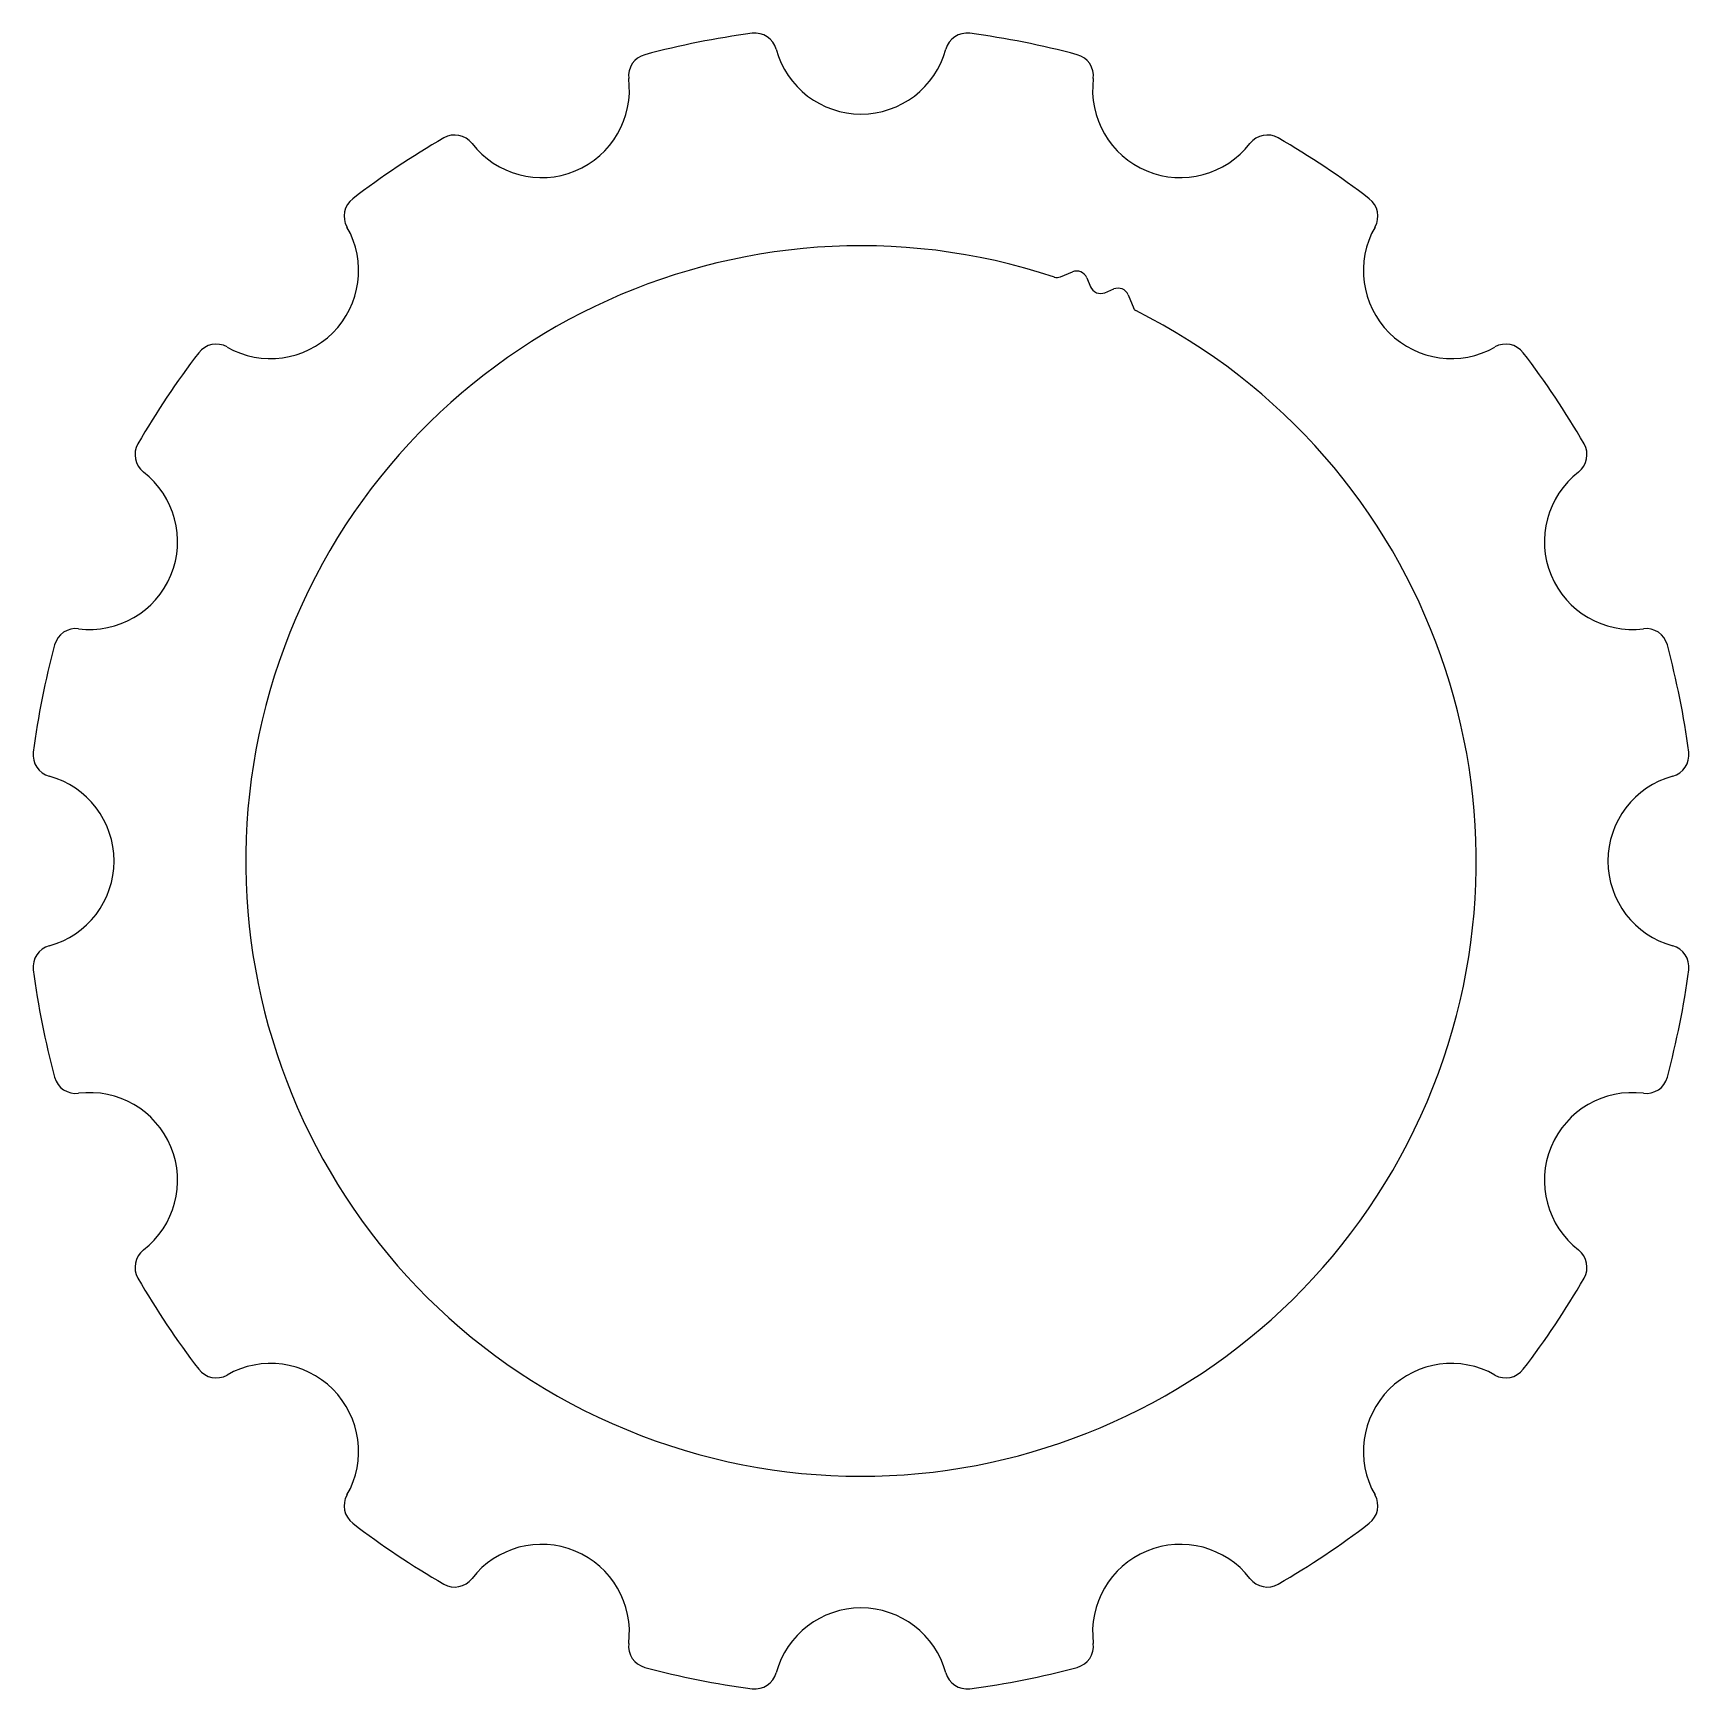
# Model space of a CAD drawing. Extents: x 1142.1 to 1179.8, y 797.4 to 835.
import ezdxf

# ---------------------------------------------------------------- set-up
doc = ezdxf.new("R2010")
doc.units = 0
doc.layers.add('RZUTNIA', color=250, linetype='CONTINUOUS')

msp = doc.modelspace()

# ---------------------------------------------------------------- linework, layer by layer
at = {"layer": 'RZUTNIA'}
for p, q in [((1165.465, 829.501), (1165.736, 829.614)), ((1166.063, 829.478), (1166.147, 829.275)), ((1166.474, 829.14), (1166.677, 829.224)), ((1167.004, 829.089), (1167.131, 828.782))]:
    msp.add_line(p, q, dxfattribs=at)
for centre, radius, start, end in [((1160.925, 816.205), 19, 97.4911, 105.0089), ((1158.513, 834.547), 0.5, 15.2575, 97.4911), ((1163.337, 834.547), 0.5, 82.5089, 164.7425), ((1160.925, 816.205), 19, 74.9911, 82.5089), ((1156.134, 834.074), 0.5, 105.0089, 187.2425), ((1160.925, 835.205), 2, 195.2575, 344.7425), ((1165.716, 834.074), 0.5, 352.7575, 74.9911), ((1153.654, 833.759), 2, 217.7575, 7.2425), ((1168.196, 833.759), 2, 172.7575, 322.2425), ((1160.925, 816.205), 19, 119.9911, 127.5089), ((1151.678, 832.228), 0.5, 37.7575, 119.9911), ((1170.173, 832.228), 0.5, 60.0089, 142.2425), ((1160.925, 816.205), 19, 52.4911, 60.0089), ((1149.661, 830.881), 0.5, 127.5089, 209.7425), ((1172.189, 830.881), 0.5, 330.2575, 52.4911), ((1147.49, 829.64), 2, 240.2575, 29.7425), ((1174.36, 829.64), 2, 150.2575, 299.7425), ((1160.925, 816.205), 14, 71.6813, 63.4696), ((1165.388, 829.686), 0.2, 251.6813, 292.5), ((1165.832, 829.383), 0.25, 22.5, 112.5), ((1166.378, 829.371), 0.25, 202.5, 292.5), ((1166.773, 828.993), 0.25, 22.5, 112.5), ((1167.223, 828.821), 0.1, 202.5, 243.4696), ((1146.25, 827.47), 0.5, 60.2575, 142.4911), ((1175.6, 827.47), 0.5, 37.5089, 119.7425), ((1160.925, 816.205), 19, 142.4911, 150.0089), ((1160.925, 816.205), 19, 29.9911, 37.5089), ((1144.902, 825.453), 0.5, 150.0089, 232.2425), ((1176.948, 825.453), 0.5, 307.7575, 29.9911), ((1143.371, 823.476), 2, 262.7575, 52.2425), ((1178.479, 823.476), 2, 127.7575, 277.2425), ((1143.056, 820.996), 0.5, 82.7575, 164.9911), ((1178.794, 820.996), 0.5, 15.0089, 97.2425), ((1160.925, 816.205), 19, 164.9911, 172.5089), ((1160.925, 816.205), 19, 7.4911, 15.0089), ((1142.583, 818.617), 0.5, 172.5089, 254.7425), ((1179.267, 818.617), 0.5, 285.2575, 7.4911), ((1141.925, 816.205), 2, 285.2575, 74.7425), ((1179.925, 816.205), 2, 105.2575, 254.7425), ((1142.583, 813.793), 0.5, 105.2575, 187.4911), ((1179.267, 813.793), 0.5, 352.5089, 74.7425), ((1160.925, 816.205), 19, 187.4911, 195.0089), ((1160.925, 816.205), 19, 344.9911, 352.5089), ((1143.056, 811.414), 0.5, 195.0089, 277.2425), ((1178.794, 811.414), 0.5, 262.7575, 344.9911), ((1143.371, 808.934), 2, 307.7575, 97.2425), ((1178.479, 808.934), 2, 82.7575, 232.2425), ((1144.902, 806.958), 0.5, 127.7575, 209.9911), ((1176.948, 806.958), 0.5, 330.0089, 52.2425), ((1160.925, 816.205), 19, 209.9911, 217.5089), ((1160.925, 816.205), 19, 322.4911, 330.0089), ((1146.25, 804.941), 0.5, 217.5089, 299.7425), ((1147.49, 802.77), 2, 330.2575, 119.7425), ((1174.36, 802.77), 2, 60.2575, 209.7425), ((1175.6, 804.941), 0.5, 240.2575, 322.4911), ((1149.661, 801.53), 0.5, 150.2575, 232.4911), ((1172.189, 801.53), 0.5, 307.5089, 29.7425), ((1160.925, 816.205), 19, 232.4911, 240.0089), ((1160.925, 816.205), 19, 299.9911, 307.5089), ((1153.654, 798.652), 2, 352.7575, 142.2425), ((1168.196, 798.652), 2, 37.7575, 187.2425), ((1151.678, 800.182), 0.5, 240.0089, 322.2425), ((1170.173, 800.182), 0.5, 217.7575, 299.9911), ((1160.925, 797.205), 2, 15.2575, 164.7425), ((1156.134, 798.336), 0.5, 172.7575, 254.9911), ((1165.716, 798.336), 0.5, 285.0089, 7.2425), ((1160.925, 816.205), 19, 254.9911, 262.5089), ((1160.925, 816.205), 19, 277.4911, 285.0089), ((1158.513, 797.863), 0.5, 262.5089, 344.7425), ((1163.337, 797.863), 0.5, 195.2575, 277.4911)]:
    msp.add_arc(centre, radius, start, end, dxfattribs=at)

doc.saveas('drawing.dxf')
